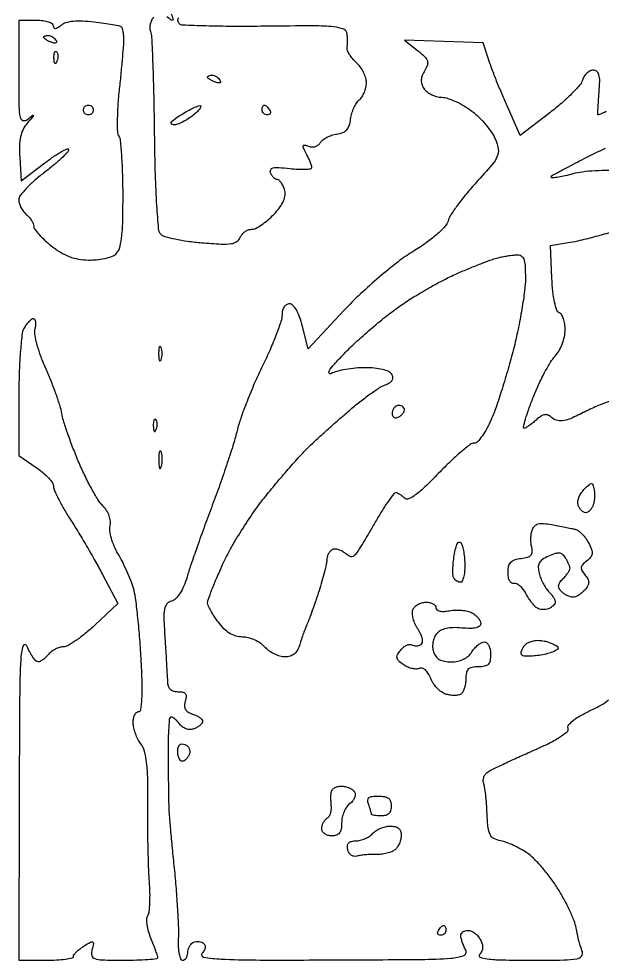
# Model space of a CAD drawing. Extents: x 0 to 102, y 0 to 135.
# Drawn here: x 0 to 9.94, y 0 to 16.02 of the extents above; entities that cross this region are included whole.
import ezdxf

# ---------------------------------------------------------------- set-up
doc = ezdxf.new("R2010")
doc.units = 0
doc.header["$MEASUREMENT"] = 0

msp = doc.modelspace()

# ---------------------------------------------------------------- linework, layer by layer
for points in [[(2.293965, 16.043466, 0.066617), (2.26022, 15.989605, 0.054462), (2.238958, 15.924977, 0.056267), (2.232649, 15.859863, 0.087873), (2.24332, 15.804705, -0.080768), (2.262543, 15.712354, -0.001692), (2.281626, 15.243208, -0.003891), (2.297849, 14.693219, -0.002606), (2.30823, 14.063901, 0.004013), (2.321731, 13.364742, 0.009343), (2.345832, 12.841402, 0.006075), (2.376491, 12.443271, 0.175894), (2.419154, 12.351995, 0.131841), (2.486586, 12.313102, 0.014511), (2.661813, 12.271708, 0.016915), (2.8773, 12.234911, 0.012916), (3.115115, 12.208772, 0.00749), (3.448035, 12.185878, 0.046918), (3.618299, 12.192707, 0.108261), (3.715113, 12.227996, 0.161166), (3.771762, 12.297197, -0.079639), (3.802565, 12.350334, -0.065439), (3.850345, 12.395368, -0.066628), (3.907147, 12.425816, -0.089992), (3.964376, 12.4362, 0.11703), (4.033685, 12.452648, 0.030887), (4.132781, 12.510411, 0.029604), (4.240581, 12.592139, 0.026605), (4.342096, 12.688834, 0.026995), (4.448075, 12.814011, 0.059449), (4.511319, 12.922, 0.079674), (4.536409, 13.019435, 0.100424), (4.52647, 13.111834, 0.034915), (4.500639, 13.177049, 0.045513), (4.467764, 13.232155, 0.052863), (4.433137, 13.2705, 0.184729), (4.40255, 13.2822, -0.137331), (4.372565, 13.290594, -0.061547), (4.340175, 13.316194, -0.054284), (4.310461, 13.353658, -0.048958), (4.288295, 13.397925, -0.207948), (4.290569, 13.449997, -0.228152), (4.330004, 13.481142, -0.071727), (4.42713, 13.488601, -0.011419), (4.617643, 13.471523, 0.014629), (4.760952, 13.459603, 0.024624), (4.881609, 13.459062, 0.022166), (4.972999, 13.467224, 0.37566), (4.9914, 13.488259, 0.08178), (4.985951, 13.521349, 0.013812), (4.963658, 13.581669, 0.014779), (4.933115, 13.651712, 0.012662), (4.896958, 13.72359, -0.011631), (4.84728, 13.821841, -0.191121), (4.844855, 13.857877, -0.393648), (4.867078, 13.870315, -0.031668), (4.937021, 13.848442, 0.086936), (4.993358, 13.837433, 0.082007), (5.05131, 13.845843, 0.084646), (5.101931, 13.871982, 0.102156), (5.137213, 13.912075, -0.099046), (5.177461, 13.958384, -0.04433), (5.245732, 14.002072, -0.041553), (5.328622, 14.036882, -0.044261), (5.4144, 14.056611, 0.057941), (5.516055, 14.082932, 0.113713), (5.584863, 14.129559, 0.108767), (5.6282, 14.203169, 0.050131), (5.652072, 14.312359, -0.042077), (5.671069, 14.406481, -0.035308), (5.706358, 14.502008, -0.036734), (5.75149, 14.585042, -0.076841), (5.800122, 14.639968, 0.075457), (5.846809, 14.692406, 0.044516), (5.886198, 14.766638, 0.043392), (5.913011, 14.849731, 0.056412), (5.922, 14.929147, 0.073581), (5.909691, 15.012338, 0.041866), (5.872128, 15.107076, 0.040756), (5.817199, 15.198167, 0.052833), (5.752222, 15.270823, -0.030277), (5.688023, 15.336411, -0.034868), (5.635431, 15.406394, -0.037386), (5.600204, 15.470875, -0.135789), (5.593046, 15.516585, 0.020182), (5.596441, 15.562246, 0.007868), (5.597589, 15.625528, 0.007774), (5.596686, 15.694152, 0.009572), (5.593624, 15.758101, 0.28616), (5.534186, 15.840586, 0.073778), (5.367613, 15.881644, 0.024289), (5.028423, 15.897194, 0.00225), (4.188653, 15.891098, -0.003888), (3.649821, 15.888952, -0.006099), (3.186625, 15.89636, -0.002059), (2.788747, 15.909218, -0.189463), (2.736353, 15.932047, -0.07811), (2.717887, 15.9574, -0.090386), (2.70926, 15.985965, -0.100781), (2.711662, 16.013231, -0.124806), (2.72466, 16.03506, -0.162816)], [(2.59614, 16.102069, -0.010497), (2.626876, 16.014601, -0.338828), (2.619876, 15.994584, -0.315907), (2.597918, 15.995265, -0.009766), (2.522764, 16.053893, 0.038332)], [(10.007408, 14.440545, -0.00019), (9.874524, 14.383761, -0.101207), (9.865914, 14.382, -0.427922), (9.861685, 14.38643, -0.000852), (9.866875, 14.493831, -0.004597), (9.874156, 14.616718, -0.002748), (9.884959, 14.7627, 0.014001), (9.894946, 14.95696, 0.069828), (9.882337, 15.065115, 0.157663), (9.846293, 15.121567, 0.17418), (9.78552, 15.1434, 0.115649), (9.731934, 15.130838, 0.070869), (9.6782, 15.093914, 0.064945), (9.632464, 15.039342, 0.065216), (9.602334, 14.974938, -0.10378), (9.552797, 14.887233, -0.016374), (9.41653, 14.742046, -0.017574), (9.241767, 14.579501, -0.01455), (9.044891, 14.418676), (8.540916, 14.030876), (8.322543, 14.523688, -0.004968), (8.231808, 14.73407, -0.004177), (8.139758, 14.958716, -0.004215), (8.059143, 15.165267, -0.01161), (8.00695, 15.3126), (7.909732, 15.6087), (7.240238, 15.63191), (6.570745, 15.655119), (6.794182, 15.479364, -0.022283), (6.913278, 15.376774, -0.119446), (6.959699, 15.305517, -0.169138), (6.960022, 15.234049, -0.056978), (6.914576, 15.138612, 0.04576), (6.87223, 15.05458, 0.082269), (6.856091, 14.979292, 0.089466), (6.865622, 14.907206, 0.063292), (6.900205, 14.833043, 0.088481), (6.949928, 14.778505, 0.049527), (7.026395, 14.730981, 0.047353), (7.11592, 14.697032, 0.056079), (7.205272, 14.682998, -0.069679), (7.308848, 14.663842, -0.027013), (7.444837, 14.610152, -0.026109), (7.587999, 14.535211, -0.029296), (7.716937, 14.448313, -0.032046), (7.837809, 14.343222, -0.024199), (7.956816, 14.213583, -0.024692), (8.057055, 14.08032, -0.05075), (8.118913, 13.965486, -0.056424), (8.166584, 13.799689, -0.147757), (8.151159, 13.678065, -0.073209), (8.061564, 13.536952, -0.007153), (7.792773, 13.234269, 0.01252), (7.623517, 13.039499, 0.014574), (7.472891, 12.845917, 0.013628), (7.355434, 12.676003, 0.080204), (7.311641, 12.577282, -0.124064), (7.259431, 12.482689, -0.026131), (7.122478, 12.350592, -0.024578), (6.935827, 12.203941, -0.016824), (6.710813, 12.0555, 0.02705), (6.455544, 11.879507, 0.012218), (6.13991, 11.623155, 0.012056), (5.81911, 11.335677, 0.016128), (5.543224, 11.058887), (4.928177, 10.400674), (4.831671, 10.783937, 0.023322), (4.783123, 10.944678, 0.046392), (4.727408, 11.065313, 0.063525), (4.668391, 11.142583, 0.200539), (4.609482, 11.1672, 0.137255), (4.559676, 11.153265, 0.10902), (4.519136, 11.114518, 0.088481), (4.492714, 11.054437, 0.059523), (4.4838, 10.979823, -0.08085), (4.465926, 10.870008, -0.01073), (4.386284, 10.647804, -0.012201), (4.27894, 10.386678, -0.009968), (4.151829, 10.112673, 0.01074), (4.017255, 9.821403, 0.009114), (3.887426, 9.508327, 0.009219), (3.779614, 9.218776, 0.025378), (3.717905, 9.0099, -0.016225), (3.657666, 8.791355, -0.004866), (3.551959, 8.462644, -0.004872), (3.426061, 8.095821, -0.005264), (3.296149, 7.7409, 0.002815), (3.165649, 7.389715, 0.002744), (3.037988, 7.03411, 0.002705), (2.929253, 6.720517, 0.010259), (2.866392, 6.522806, -0.027548), (2.810867, 6.367032, -0.042785), (2.744651, 6.240772, -0.052004), (2.673514, 6.151429, -0.135486), (2.603036, 6.110597, 0.150658), (2.524033, 6.061631, 0.136272), (2.482473, 5.974712, 0.053293), (2.471356, 5.813028, 0.006938), (2.489241, 5.467491, -0.000777), (2.504741, 5.225767, -0.00093), (2.518557, 4.998139, -0.000797), (2.529538, 4.806256, -0.006167), (2.533423, 4.71645, 0.098141), (2.547532, 4.655245, 0.115217), (2.583565, 4.608006, 0.104218), (2.640038, 4.578459, 0.068699), (2.712901, 4.5684, -0.046898), (2.796489, 4.560543, -0.185493), (2.839617, 4.533847, -0.191331), (2.853005, 4.485771, -0.050255), (2.836266, 4.406023, 0.066596), (2.822543, 4.328106, 0.138451), (2.83672, 4.268579, 0.131753), (2.880648, 4.223365, 0.05769), (2.957465, 4.188822, -0.034436), (3.023588, 4.162704, -0.045069), (3.079459, 4.129585, -0.052276), (3.118377, 4.094782, -0.186288), (3.1302, 4.06415, -0.161681), (3.119989, 4.033397, -0.054498), (3.087366, 3.998383, -0.047447), (3.040184, 3.964912, -0.038968), (2.984382, 3.938347, -0.087186), (2.916322, 3.925083, -0.090808), (2.848844, 3.936151, -0.084681), (2.785982, 3.971533, -0.064542), (2.731456, 4.02887, 0.0326), (2.687195, 4.081787, 0.054066), (2.642773, 4.119282, 0.075799), (2.604798, 4.13724, 0.275627), (2.579965, 4.130965, 0.178735), (2.562447, 4.092936, 0.005356), (2.550514, 3.915661, 0.010021), (2.542776, 3.703537, 0.00668), (2.542032, 3.46034, 0.000464), (2.544898, 3.205074, 0.000499), (2.548176, 2.95593, 0.000471), (2.551406, 2.74202, 0.002381), (2.55389, 2.6226, 0.013605), (2.560637, 2.494859, 0.001796), (2.583266, 2.224716, 0.002083), (2.612592, 1.904516, 0.001746), (2.646301, 1.5651, -0.005548), (2.678399, 1.214836, -0.005456), (2.702918, 0.861995, -0.005376), (2.717705, 0.552307, -0.020667), (2.716863, 0.35955, 0.022077), (2.716646, 0.219154, 0.038476), (2.730519, 0.103624, 0.047352), (2.754778, 0.022644, 0.305261), (2.788411, 0, 0.137387), (2.821965, 0.009397, 0.100204), (2.850553, 0.03581, 0.086143), (2.8698, 0.075317, 0.070483), (2.8764, 0.121907, -0.061875), (2.882675, 0.172417, -0.051278), (2.901251, 0.223363, -0.053305), (2.928612, 0.267138, -0.08825), (2.961, 0.2961, -0.082877), (2.999945, 0.312027, -0.059437), (3.046807, 0.316922, -0.058796), (3.094091, 0.310639, -0.07615), (3.134308, 0.293561, -0.113394), (3.166747, 0.261509, -0.160022), (3.176657, 0.22241, -0.113701), (3.162151, 0.174771, -0.042709), (3.122092, 0.11713, 0.581046), (3.147396, 0.049905, 0.026904), (3.448898, 0.018356, 0.01214), (4.036904, 0.002953, 0.001397), (5.359457, 0.00412, 0.001038), (6.853309, 0.012713, 0.016409), (7.36127, 0.033369, 0.067992), (7.578786, 0.079556, 0.45777), (7.613574, 0.169997, -0.021092), (7.581354, 0.236829, -0.019788), (7.554126, 0.307561, -0.020208), (7.53502, 0.372179, -0.061847), (7.5294, 0.417438, -0.136329), (7.538952, 0.451821, -0.100294), (7.565803, 0.481115, -0.086505), (7.605965, 0.500834, -0.071075), (7.653323, 0.5076, -0.105325), (7.70689, 0.49619, -0.056447), (7.765407, 0.461705, -0.052541), (7.819677, 0.411117, -0.056091), (7.860864, 0.35136, -0.04812), (7.892519, 0.275483, -0.088719), (7.900637, 0.209321, -0.101995), (7.885172, 0.150754, -0.081163), (7.84692, 0.09756, 0.539822), (7.856487, 0.051457, 0.065876), (7.977884, 0.02115, 0.023769), (8.235424, 0.004242, 0.004507), (8.705931, 0, 0.003091), (9.284228, 0.003575, 0.03799), (9.503898, 0.023023, 0.176586), (9.587271, 0.070078, 0.285265), (9.599186, 0.14805, -0.025762), (9.571909, 0.222174, -0.010329), (9.54199, 0.326047, -0.010189), (9.514288, 0.439535, -0.012678), (9.493387, 0.546098, 0.051308), (9.458637, 0.671243, 0.016094), (9.381805, 0.850186, 0.015892), (9.282619, 1.045675, 0.016948), (9.173192, 1.23023, 0.019305), (9.049337, 1.408309, 0.016964), (8.906884, 1.584385, 0.017288), (8.767396, 1.734497, 0.04803), (8.65659, 1.826232, 0.02418), (8.549666, 1.891372, 0.017905), (8.425788, 1.953214, 0.018187), (8.304325, 2.003261, 0.038339), (8.206342, 2.031206, -0.069108), (8.091135, 2.071854, -0.158884), (8.027319, 2.136559, -0.091322), (7.994089, 2.251597, -0.014041), (7.977141, 2.489957, 0.00792), (7.967324, 2.656873, 0.009298), (7.952577, 2.814678, 0.00837), (7.935451, 2.947205, 0.055344), (7.918577, 3.011716, -0.098025), (7.910581, 3.058022, -0.073326), (7.919406, 3.109173, -0.070934), (7.943142, 3.15722, -0.080129), (7.978579, 3.194474, -0.047849), (8.048123, 3.237578, -0.003811), (8.243111, 3.332155, -0.005134), (8.478171, 3.441018, -0.003914), (8.737675, 3.555546, 0.011414), (9.015621, 3.683227, 0.0276), (9.213008, 3.793284, 0.032931), (9.339577, 3.885501, 0.320798), (9.355332, 3.94608, -0.270744), (9.36446, 4.001788, -0.051887), (9.440573, 4.07647, -0.039456), (9.564804, 4.160253, -0.019809), (9.733236, 4.246844, 0.017249), (9.92703, 4.345223, 0.053362), (10.047099, 4.429296, 0.090714)], [(10.05093, 13.43675, 0.016056), (9.818023, 13.430864, 0.016324), (9.600248, 13.411207, 0.036707), (9.437657, 13.378918, -0.011488), (9.307301, 13.346125, -0.017135), (9.191854, 13.324017, -0.012248), (9.097147, 13.311593, -0.2266), (9.069401, 13.321399, -0.50015), (9.072596, 13.343723, -0.002038), (9.32709, 13.481779, -0.00693), (9.62939, 13.638819, -0.004065), (9.995244, 13.81877, -0.007875)], [(10.08293, 9.51186, 0.037174), (9.901273, 9.450878, 0.017554), (9.676695, 9.346985, -0.011027), (9.430451, 9.229143, -0.053778), (9.283781, 9.181052, -0.103514), (9.180431, 9.180732, -0.122996), (9.092709, 9.222886, 0.055292), (9.02004, 9.270731, 0.147403), (8.959593, 9.281673, 0.122971), (8.896182, 9.257927, 0.033143), (8.811302, 9.190776, -0.015146), (8.748972, 9.137712, -0.019362), (8.688322, 9.092907, -0.017577), (8.635769, 9.059783, -0.132579), (8.607675, 9.0522, -0.491147), (8.594303, 9.069511, -0.007954), (8.632222, 9.205846, -0.013721), (8.68715, 9.374633, -0.00786), (8.762155, 9.575251, -0.014565), (8.853073, 9.788725, -0.014347), (8.956694, 9.997634, -0.014367), (9.057874, 10.175222, -0.051942), (9.136569, 10.278654, 0.059187), (9.202005, 10.367288, 0.038085), (9.256662, 10.482911, 0.037786), (9.293688, 10.607027, 0.053646), (9.306, 10.721453, 0.035848), (9.298612, 10.824372, 0.04601), (9.276492, 10.916642, 0.053334), (9.244181, 10.986392, 0.179044), (9.205547, 11.017384, -0.235922), (9.162354, 11.060553, -0.028618), (9.12613, 11.19399, -0.026987), (9.097724, 11.377104, -0.014305), (9.08135, 11.606254), (9.057605, 12.161639), (9.390868, 12.21493, 0.019523), (9.564465, 12.249687, 0.005646), (9.829519, 12.316784, 0.005669), (10.126771, 12.399232, 0.006019)]]:
    msp.add_lwpolyline(points, format="xyb")
for points in [[(0.2961, 15.9894), (0, 15.9894), (0, 15.090741, 0.002792), (0.003121, 14.531833, 0.043896), (0.021936, 14.342221, 0.292975), (0.070787, 14.290476, 0.229691), (0.14805, 14.306733, -0.002676), (0.239856, 14.377046, -0.646449), (0.246869, 14.373219, -0.157063), (0.239701, 14.355684, -0.001307), (0.143049, 14.241454, 0.063284), (0.073269, 14.134587, 0.05936), (0.030579, 14.011351, 0.047518), (0.012169, 13.858575, 0.022505), (0.016149, 13.660035), (0.0423, 13.258545), (0.44415, 13.565914, -0.012179), (0.598386, 13.67804, -0.023476), (0.727957, 13.758788, -0.026626), (0.823459, 13.805762, -0.53811), (0.846, 13.790882, -0.193717), (0.827287, 13.744395, -0.012551), (0.721744, 13.63992, -0.016822), (0.585059, 13.51966, -0.011656), (0.423, 13.392682, 0.019806), (0.261024, 13.261455, 0.025767), (0.124256, 13.128294, 0.025056), (0.024499, 13.009168, 0.163184), (0, 12.936101, 0.074643), (0.009248, 12.8745, 0.044546), (0.037277, 12.805736, 0.043504), (0.078336, 12.740685, 0.057082), (0.1269, 12.69, -0.040048), (0.175456, 12.642654, -0.038558), (0.216524, 12.587598, -0.041123), (0.244888, 12.533329, -0.10018), (0.253802, 12.489291, 0.161428), (0.270562, 12.438737, 0.022417), (0.341418, 12.352014, 0.023764), (0.437849, 12.254026, 0.01811), (0.552065, 12.155917, 0.031927), (0.707728, 12.047208, 0.04523), (0.859386, 11.972937, 0.047416), (1.01617, 11.929505, 0.040441), (1.18702, 11.913288, 0.028436), (1.325194, 11.919241, 0.028343), (1.461953, 11.940832, 0.029552), (1.578782, 11.97346, 0.09057), (1.650157, 12.01358, 0.14842), (1.712826, 12.108529, 0.041195), (1.749797, 12.28515, 0.025129), (1.77028, 12.56235, 0.006238), (1.775305, 13.017609, 0.006854), (1.769971, 13.369659, 0.009644), (1.754857, 13.683346, 0.006333), (1.733925, 13.944113, 0.118827), (1.707514, 14.021395, -0.134466), (1.684852, 14.09504, -0.010725), (1.682848, 14.300669, -0.013908), (1.692695, 14.549723, -0.010208), (1.716921, 14.825095, 0.002681), (1.745724, 15.10429, 0.003301), (1.769477, 15.365066, 0.002735), (1.786784, 15.584341, 0.023996), (1.789249, 15.681713, 0.020115), (1.785285, 15.744647, 0.024), (1.776336, 15.803415, 0.023772), (1.764249, 15.851425, 0.123427), (1.75031, 15.87469, 0.146005), (1.720891, 15.890588, 0.005635), (1.598149, 15.914729, 0.009649), (1.450437, 15.939118, 0.006613), (1.281976, 15.961333, 0.018011), (1.082467, 15.977703, 0.03602), (0.924347, 15.973566, 0.046729), (0.80347, 15.950124, 0.102298), (0.720603, 15.906047, -0.025187), (0.661825, 15.862069, -0.126126), (0.623384, 15.848424, -0.296926), (0.601045, 15.860257, -0.127281), (0.5922, 15.894441, 0.260797), (0.571761, 15.930962, 0.060073), (0.505221, 15.961506, 0.047226), (0.409539, 15.982496, 0.030402)], [(0.502607, 15.7356, -0.088797), (0.536876, 15.729466, -0.053277), (0.574013, 15.711033, -0.051183), (0.608226, 15.683959, -0.061454), (0.633901, 15.651969, -0.1144), (0.643543, 15.623426, -0.32948), (0.633445, 15.606527, -0.155351), (0.603343, 15.60389, -0.036408), (0.554294, 15.61872, -0.020646), (0.504001, 15.640441, -0.029555), (0.461568, 15.66407, -0.029412), (0.43051, 15.686523, -0.2252), (0.423, 15.702351, -0.219607), (0.428872, 15.715075, -0.077771), (0.446385, 15.725833, -0.059132), (0.472125, 15.733166, -0.039867)], [(0.643312, 15.458888, -0.126455), (0.659661, 15.431229, -0.060344), (0.666358, 15.390172, -0.05415), (0.663192, 15.343003, -0.051402), (0.649991, 15.296737, -0.054073), (0.631248, 15.261487, -0.470617), (0.61583, 15.260028, -0.168741), (0.603874, 15.284711, -0.018894), (0.598879, 15.34785, -0.028489), (0.599809, 15.406747, -0.077125), (0.609176, 15.447354, -0.208169), (0.624797, 15.462797, -0.296942)], [(3.294407, 15.0588, -0.088797), (3.328676, 15.052666, -0.053277), (3.365813, 15.034233, -0.051183), (3.400026, 15.007159, -0.061454), (3.425701, 14.975169, -0.1144), (3.435343, 14.946626, -0.32948), (3.425245, 14.929727, -0.155351), (3.395143, 14.92709, -0.036408), (3.346094, 14.94192, -0.020646), (3.295801, 14.963641, -0.029555), (3.253368, 14.98727, -0.029412), (3.22231, 15.009723, -0.2252), (3.2148, 15.025551, -0.219607), (3.220672, 15.038275, -0.077771), (3.238185, 15.049033, -0.059132), (3.263925, 15.056366, -0.039867)], [(1.1844, 14.5512, -0.099038), (1.216687, 14.544741, -0.097945), (1.244149, 14.526349, -0.097945), (1.262541, 14.498887, -0.099038), (1.269, 14.4666, -0.099038), (1.262541, 14.434313, -0.097945), (1.244149, 14.406851, -0.097945), (1.216687, 14.388459, -0.099038), (1.1844, 14.382, -0.099038), (1.152113, 14.388459, -0.097945), (1.124651, 14.406851, -0.097945), (1.106259, 14.434313, -0.099038), (1.0998, 14.4666, -0.099038), (1.106259, 14.498887, -0.097945), (1.124651, 14.526349, -0.097945), (1.152113, 14.544741, -0.099038)], [(3.0879, 14.542201, -0.457127), (3.101149, 14.528067, -0.128303), (3.08898, 14.495705, -0.04679), (3.043794, 14.442963, -0.018579), (2.972778, 14.379185, -0.030563), (2.886123, 14.31554, -0.029125), (2.790987, 14.261807, -0.030406), (2.701399, 14.224444, -0.084585), (2.634378, 14.213245, -0.198091), (2.600011, 14.227546, -0.365093), (2.597598, 14.255783, -0.080772), (2.646334, 14.305437, -0.015959), (2.7495, 14.376261, -0.012988), (2.852873, 14.438751, -0.015461), (2.953597, 14.492066, -0.014313), (3.040513, 14.531643, -0.089955)], [(4.182707, 14.5512, -0.151918), (4.200535, 14.545655, -0.038439), (4.224414, 14.526349, -0.035638), (4.249543, 14.498983, -0.029505), (4.2723, 14.4666, -0.082592), (4.285541, 14.434274, -0.161196), (4.282909, 14.406851, -0.182303), (4.265021, 14.388623, -0.108972), (4.234993, 14.382, -0.093332), (4.200793, 14.38844, -0.09642), (4.171718, 14.406851, -0.099167), (4.152258, 14.43432, -0.105053), (4.1454, 14.4666, -0.042167), (4.148136, 14.498989, -0.061769), (4.156359, 14.526349, -0.081139), (4.168441, 14.544901, -0.210953)], [(8.48115, 12.003386, -0.146069), (8.555184, 11.986528, -0.177896), (8.600956, 11.932701, -0.075803), (8.623698, 11.821244, -0.012491), (8.6292, 11.601048, -0.031714), (8.615777, 11.38964, -0.010051), (8.569498, 11.076905, -0.00999), (8.503764, 10.729486, -0.01095), (8.42596, 10.395498, -0.007358), (8.335354, 10.062272, -0.006466), (8.231176, 9.717117, -0.00651), (8.129076, 9.408078, -0.019369), (8.048266, 9.20025, -0.02255), (7.973034, 9.046346, -0.031256), (7.891184, 8.916443, -0.032075), (7.81367, 8.822308, -0.207347), (7.758496, 8.7984, 0.165164), (7.690996, 8.775477, 0.011482), (7.5325, 8.647908, 0.015328), (7.347988, 8.482343, 0.010887), (7.151083, 8.286086, -0.010127), (6.919018, 8.05408, -0.034024), (6.754369, 7.916242, -0.05647), (6.637561, 7.849958, -0.306252), (6.569674, 7.863086, 0.030165), (6.5311, 7.897267, 0.031145), (6.489087, 7.926164, 0.032782), (6.449733, 7.946388, 0.102647), (6.420756, 7.9524, 0.232896), (6.387576, 7.936059, 0.00882), (6.302977, 7.821931, 0.014269), (6.20656, 7.67846, 0.009383), (6.103507, 7.50825, -0.001825), (5.998826, 7.329298, -0.002084), (5.897346, 7.15889, -0.001883), (5.810078, 7.014956, -0.011798), (5.763479, 6.94264, -0.05035), (5.715226, 6.884956, -0.178939), (5.671921, 6.865646, -0.155283), (5.622437, 6.877903, -0.03547), (5.551454, 6.928773, 0.054519), (5.495307, 6.965864, 0.059129), (5.433954, 6.988729, 0.06678), (5.376845, 6.994763, 0.132129), (5.333506, 6.98179, 0.083422), (5.299708, 6.952145, 0.053443), (5.27114, 6.908304, 0.052054), (5.251746, 6.857812, 0.065771), (5.2452, 6.808264, -0.053111), (5.237841, 6.739183, -0.008283), (5.206671, 6.605343, -0.00914), (5.164256, 6.448212, -0.00785), (5.114039, 6.284507, -0.003999), (5.05832, 6.117116, -0.003878), (4.999369, 5.948909, -0.003831), (4.945237, 5.80176, -0.014295), (4.907856, 5.7105, 0.011942), (4.875267, 5.631993, 0.006683), (4.83921, 5.535087, 0.006664), (4.805363, 5.436118, 0.010772), (4.779516, 5.35095, -0.066148), (4.744038, 5.26824, -0.094012), (4.69113, 5.208496, -0.095301), (4.620611, 5.172807, -0.069733), (4.533511, 5.1606, -0.071962), (4.448563, 5.17289, -0.041946), (4.352446, 5.210303, -0.040981), (4.260493, 5.265041, -0.054143), (4.1877, 5.3298, 0.061824), (4.112597, 5.394581, 0.041845), (4.013528, 5.449298, 0.041935), (3.907077, 5.486612, 0.063417), (3.809798, 5.499, -0.071347), (3.699503, 5.514819, -0.065956), (3.594863, 5.561126, -0.058207), (3.49526, 5.639169, -0.038329), (3.39991, 5.749374, -0.014071), (3.329032, 5.85111, -0.017456), (3.269176, 5.949742, -0.015911), (3.225057, 6.034753, -0.112193), (3.2148, 6.079888, -0.089817), (3.224469, 6.133281, -0.004199), (3.290512, 6.305234, -0.006823), (3.373802, 6.508585, -0.004839), (3.472543, 6.734488, -0.023247), (3.605123, 6.996637, -0.01193), (3.794032, 7.312805, -0.01183), (4.004424, 7.629703, -0.017458), (4.205036, 7.896538, -0.005264), (4.405983, 8.139958, -0.004875), (4.617161, 8.385458, -0.004868), (4.809371, 8.600294, -0.016253), (4.941343, 8.735821, -0.006194), (5.071379, 8.857887, -0.002491), (5.251958, 9.021593, -0.002465), (5.448225, 9.196007, -0.003118), (5.631463, 9.355218, -0.010745), (5.808839, 9.500906, -0.011705), (5.987403, 9.634612, -0.011229), (6.145163, 9.741816, -0.055078), (6.241362, 9.790001, 0.044587), (6.318061, 9.826431, 0.120562), (6.360923, 9.868202, 0.168582), (6.371777, 9.915778, 0.111421), (6.353349, 9.969291, 0.152289), (6.30076, 10.014949, 0.042659), (6.196469, 10.050373, 0.036547), (6.059251, 10.073803, 0.024018), (5.899111, 10.0815, 0.023053), (5.737232, 10.074032, 0.020121), (5.569133, 10.051639, 0.020606), (5.418735, 10.018973, 0.054882), (5.316261, 9.979846, -0.385643), (5.285561, 9.98807, -0.298152), (5.285801, 10.024459, -0.036337), (5.374761, 10.139373, -0.008406), (5.5413, 10.318778, -0.015249), (5.739931, 10.513424, -0.008891), (5.989151, 10.735106, -0.008885), (6.246858, 10.948423, -0.014852), (6.4719, 11.117367, -0.014824), (6.703152, 11.270407, -0.009553), (6.9795, 11.434508, -0.009603), (7.256181, 11.584782, -0.017801), (7.4871, 11.69427, -0.004924), (7.693843, 11.781023, -0.005459), (7.895295, 11.860677, -0.005081), (8.068518, 11.924983, -0.028014), (8.1639, 11.953371, -0.011568), (8.239464, 11.969488, -0.007659), (8.326887, 11.984646, -0.00771), (8.412325, 11.996769, -0.014835)], [(0.248856, 10.9134, 0.156139), (0.21458, 10.902429, 0.043303), (0.171078, 10.865331, 0.039262), (0.126521, 10.812394, 0.032456), (0.087577, 10.749762, 0.096175), (0.053145, 10.638312, 0.008307), (0.025895, 10.340556, 0.010703), (0.006749, 9.9813, 0.008104), (0.000578, 9.586512), (0.001156, 8.5869), (0.296678, 8.385645, -0.026238), (0.409808, 8.299583, -0.032169), (0.50539, 8.207434, -0.033832), (0.573413, 8.121878, -0.152181), (0.5922, 8.061582, 0.104681), (0.607282, 7.990332, 0.012998), (0.675615, 7.846381, 0.01487), (0.767429, 7.677888, 0.011806), (0.876166, 7.501437, -0.007396), (1.003978, 7.298069, -0.004085), (1.154403, 7.046058, -0.004072), (1.302739, 6.788074, -0.006532), (1.424595, 6.565342), (1.689058, 6.066585), (1.293467, 5.698192, -0.016559), (1.131562, 5.557135, -0.02081), (0.972227, 5.438015, -0.019465), (0.833271, 5.350621, -0.131373), (0.755396, 5.3298, 0.07392), (0.693144, 5.320546, 0.044567), (0.623834, 5.292523, 0.0436), (0.558408, 5.251465, 0.057686), (0.5076, 5.2029, -0.031484), (0.46184, 5.154335, -0.034091), (0.411482, 5.113277, -0.03634), (0.363878, 5.084533, -0.118189), (0.328284, 5.076, -0.212458), (0.292533, 5.091909, -0.029601), (0.240701, 5.156767, -0.029606), (0.185495, 5.245639, -0.021102), (0.134044, 5.35095, 0.700179), (0.07208, 5.347031, 0.059042), (0.032586, 5.114161, 0.010929), (0.014144, 4.460309, 0.000972), (0.006901, 2.81295), (0, 0), (0.4653, 0, 0.012969), (0.643688, 0.004628, 0.021339), (0.793918, 0.018873, 0.016831), (0.909968, 0.038898, 0.3555), (0.9306, 0.06425, -0.169219), (0.941694, 0.096091, -0.031374), (0.983833, 0.14287, -0.030489), (1.042432, 0.193633, -0.023667), (1.111817, 0.241671, -0.009825), (1.222961, 0.308083, -0.245688), (1.25741, 0.309362, -0.342396), (1.270734, 0.28289, -0.01558), (1.246637, 0.177422, 0.117123), (1.244418, 0.079227, 0.266448), (1.292281, 0.025893, 0.07449), (1.420721, 0.003857, 0.005301), (1.78452, 0, 0.007225), (2.00855, 0.003237, 0.012), (2.197168, 0.013224, 0.005656), (2.352453, 0.026957, 0.385356), (2.3688, 0.045017, 0.081759), (2.363959, 0.074425, 0.004878), (2.334194, 0.159634, 0.007226), (2.296119, 0.260705, 0.005264), (2.250993, 0.371987, -0.029797), (2.210615, 0.487526, -0.034512), (2.186596, 0.601542, -0.036937), (2.180276, 0.698949, -0.136979), (2.1972, 0.757517, 0.111395), (2.2202, 0.824295, 0.01545), (2.231831, 0.971347, 0.017063), (2.234302, 1.149041, 0.013714), (2.225198, 1.339998, -0.010096), (2.211934, 1.581453, -0.003597), (2.20244, 1.926735, -0.003567), (2.19745, 2.305893, -0.004203), (2.198303, 2.6649, 0.007564), (2.196481, 3.084545, 0.024308), (2.177479, 3.36322, 0.036641), (2.14061, 3.554995, 0.09653), (2.079304, 3.6801, -0.044407), (2.030037, 3.758795, -0.030425), (1.988027, 3.855513, -0.030741), (1.958767, 3.954474, -0.05302), (1.948491, 4.03965, -0.046814), (1.95429, 4.112506, -0.067379), (1.973848, 4.174085, -0.088242), (2.003359, 4.215587, -0.196637), (2.038592, 4.23, 0.374179), (2.080654, 4.266602, 0.022422), (2.097658, 4.447439, 0.01959), (2.100335, 4.722067, 0.005898), (2.083118, 5.13945, 0.006761), (2.058531, 5.508388, 0.007442), (2.024579, 5.86489, 0.006996), (1.986811, 6.168343, 0.037071), (1.951614, 6.331933, 0.022175), (1.906991, 6.46205, 0.011429), (1.840319, 6.620818, 0.011337), (1.764157, 6.781303, 0.016819), (1.689627, 6.917921, -0.03159), (1.62446, 7.046246, -0.031989), (1.57629, 7.18123, -0.033745), (1.550034, 7.303605, -0.100251), (1.554809, 7.388864, 0.090378), (1.560905, 7.469439, 0.061507), (1.540109, 7.559219, 0.05576), (1.494923, 7.649992, 0.048221), (1.428831, 7.733476, -0.053548), (1.347706, 7.838215, -0.012756), (1.236759, 8.02909, -0.012972), (1.11997, 8.256147, -0.012493), (1.013563, 8.491797, -0.008093), (0.916928, 8.731669, -0.008423), (0.82944, 8.971387, -0.008174), (0.760727, 9.181016, -0.036037), (0.731309, 9.307593, 0.037164), (0.702379, 9.430812, 0.009652), (0.637456, 9.623995, 0.009761), (0.554678, 9.841907, 0.009821), (0.463619, 10.055972, -0.018051), (0.378557, 10.265446, -0.02123), (0.3138, 10.469582, -0.020698), (0.274094, 10.644403, -0.10987), (0.277692, 10.741826, 0.03872), (0.289546, 10.807575, 0.066971), (0.287729, 10.863, 0.101605), (0.273424, 10.899991, 0.255145)], [(2.424829, 10.42695, 0.174857), (2.408985, 10.444664, 0.447206), (2.394693, 10.439508, 0.078554), (2.384797, 10.396616, 0.017491), (2.382158, 10.3212, 0.017491), (2.384797, 10.245784, 0.078554), (2.394693, 10.202892, 0.447206), (2.408985, 10.197736, 0.174857), (2.424829, 10.21545, 0.057986), (2.438055, 10.263673, 0.037979), (2.442431, 10.3212, 0.037979), (2.438055, 10.378727, 0.057986)], [(6.527417, 9.424731, 0.105525), (6.490221, 9.438027, 0.099247), (6.44996, 9.435414, 0.096292), (6.412842, 9.41727, 0.09291), (6.384674, 9.386351, 0.062935), (6.366925, 9.347432, 0.067936), (6.360017, 9.306325, 0.076425), (6.364537, 9.26937, 0.128483), (6.380239, 9.242561, 0.169316), (6.407087, 9.229594, 0.09457), (6.443694, 9.232311, 0.075207), (6.48447, 9.250169, 0.055675), (6.522981, 9.280941, 0.053431), (6.55781, 9.324131, 0.136091), (6.569652, 9.362229, 0.169261), (6.559159, 9.395616, 0.094625)], [(2.335312, 9.198487, 0.296942), (2.316797, 9.202397, 0.208169), (2.301176, 9.186954, 0.077125), (2.291809, 9.146347, 0.028489), (2.290879, 9.08745, 0.018894), (2.295874, 9.024311, 0.168741), (2.30783, 8.999628, 0.470617), (2.323248, 9.001087, 0.054073), (2.341991, 9.036338, 0.051402), (2.355192, 9.082603, 0.05415), (2.358358, 9.129772, 0.060344), (2.351661, 9.170829, 0.126455)], [(2.424292, 8.65196, 0.31318), (2.409165, 8.661856, 0.333666), (2.395456, 8.650955, 0.052471), (2.386795, 8.593678, 0.014395), (2.385293, 8.5023, 0.012823), (2.388728, 8.41193, 0.080377), (2.398963, 8.367016, 0.597527), (2.412509, 8.365532, 0.087174), (2.427427, 8.39816, 0.037336), (2.439263, 8.463099, 0.029507), (2.442594, 8.534449, 0.030339), (2.437699, 8.601374, 0.06278)], [(9.799605, 8.004867, -0.038401), (9.807036, 7.939691, -0.026362), (9.805848, 7.865258, -0.026654), (9.797025, 7.793276, -0.047823), (9.78111, 7.735958, -0.051952), (9.757402, 7.689312, -0.055983), (9.725085, 7.649825, -0.062961), (9.689474, 7.622904, -0.131132), (9.656106, 7.614, -0.133193), (9.622671, 7.623068, -0.062511), (9.586846, 7.650558, -0.055422), (9.554217, 7.69085, -0.050933), (9.530146, 7.738452, -0.117833), (9.522426, 7.796675, -0.060684), (9.538852, 7.86878, -0.055242), (9.575148, 7.942862, -0.054917), (9.626845, 8.007361, -0.009826), (9.718425, 8.095412, -0.192459), (9.754294, 8.109153, -0.328067), (9.778666, 8.090686, -0.024522)], [(9.074325, 7.412438, -0.001684), (9.188525, 7.390665, -0.001577), (9.305097, 7.367651, -0.001569), (9.408422, 7.346575, -0.005413), (9.4752, 7.33198, -0.100746), (9.531255, 7.306488, -0.040521), (9.595451, 7.251463, -0.037995), (9.657096, 7.179046, -0.039188), (9.706366, 7.098851, -0.027404), (9.756524, 6.985868, -0.118634), (9.765741, 6.913589, -0.151588), (9.740161, 6.854769, -0.054536), (9.672663, 6.791794, 0.040402), (9.605421, 6.732517, 0.160694), (9.581866, 6.683608, 0.164411), (9.592301, 6.630977, 0.042798), (9.642205, 6.559144, -0.044053), (9.691577, 6.487696, -0.127704), (9.707051, 6.43013, -0.12984), (9.692457, 6.372896, -0.046236), (9.6444, 6.3027, -0.041704), (9.596741, 6.254145, -0.039252), (9.540756, 6.213077, -0.04176), (9.48515, 6.184764, -0.097175), (9.439461, 6.1758, -0.075868), (9.39437, 6.182682, -0.038393), (9.34088, 6.204024, -0.037015), (9.287871, 6.23511, -0.045286), (9.243759, 6.271881, -0.073578), (9.204944, 6.324177, -0.15312), (9.195564, 6.37355, -0.125716), (9.215734, 6.426134, -0.04228), (9.269139, 6.489424, 0.022183), (9.315541, 6.540137, 0.026287), (9.35454, 6.59207, 0.026569), (9.382294, 6.638535, 0.127654), (9.389305, 6.668293, 0.078128), (9.383899, 6.698251, 0.019508), (9.365699, 6.744701, 0.019455), (9.340426, 6.796836, 0.018462), (9.310763, 6.84779, 0.079252), (9.261551, 6.903641, 0.151229), (9.206746, 6.926179, 0.103592), (9.134028, 6.917671, 0.026157), (9.022612, 6.873785, 0.041151), (8.920248, 6.816556, 0.119709), (8.86596, 6.757157, 0.133441), (8.848207, 6.683618, 0.056774), (8.86265, 6.582495, 0.033388), (8.890317, 6.499573, 0.024546), (8.931412, 6.411799, 0.024988), (8.978746, 6.332281, 0.049455), (9.025197, 6.275507, -0.028203), (9.06791, 6.227602, -0.030003), (9.104017, 6.176136, -0.031437), (9.129397, 6.128432, -0.106926), (9.1368, 6.094208, -0.135765), (9.128559, 6.064416, -0.061921), (9.103482, 6.032335, -0.054716), (9.066763, 6.002983, -0.049694), (9.023378, 5.981178, -0.059726), (8.973666, 5.968639, -0.047175), (8.918184, 5.966779, -0.048587), (8.865544, 5.975159, -0.080741), (8.824543, 5.993277, -0.066383), (8.785, 6.027252, -0.02035), (8.734906, 6.088229, -0.019972), (8.683818, 6.16178, -0.020621), (8.639339, 6.238408, 0.044165), (8.593528, 6.309417, 0.053743), (8.53854, 6.366283, 0.062954), (8.483083, 6.401755, 0.160757), (8.436324, 6.407608, -0.202678), (8.396019, 6.416017, -0.118075), (8.362542, 6.453416, -0.079686), (8.340365, 6.516911, -0.044274), (8.3331, 6.5988, -0.051958), (8.344165, 6.704988, -0.137765), (8.379188, 6.772023, -0.130916), (8.445318, 6.813041, -0.044911), (8.556591, 6.836186, 0.034248), (8.666599, 6.856633, 0.139777), (8.72467, 6.890658, 0.186467), (8.746813, 6.943871, 0.07047), (8.737405, 7.025271, -0.042686), (8.724917, 7.097823, -0.029711), (8.722777, 7.180958, -0.030083), (8.730363, 7.261581, -0.05316), (8.747538, 7.326095, -0.10596), (8.788233, 7.388543, -0.131706), (8.848167, 7.422876, -0.085395), (8.937921, 7.430789, -0.025654)], [(7.533067, 7.100466, -0.076591), (7.557797, 7.042087, -0.020997), (7.578276, 6.943996, -0.020709), (7.592371, 6.829434, -0.020255), (7.59708, 6.713246, -0.023678), (7.591929, 6.604543, -0.037785), (7.576181, 6.512921, -0.044023), (7.553473, 6.447429, -0.295436), (7.525933, 6.4296, -0.085474), (7.495456, 6.434848, -0.053409), (7.462725, 6.450569, -0.05174), (7.432819, 6.473679, -0.064075), (7.410667, 6.500985, -0.125279), (7.396352, 6.546564, -0.018371), (7.394564, 6.644178, -0.019789), (7.401408, 6.762046, -0.015828), (7.417802, 6.888206, -0.018834), (7.442979, 7.013346, -0.065413), (7.472517, 7.090222, -0.218282), (7.503134, 7.113184, -0.317819)], [(6.934545, 6.0912, -0.053003), (7.000295, 6.084211, -0.072821), (7.055918, 6.063452, -0.092672), (7.09327, 6.032786, -0.176442), (7.1064, 5.996738, 0.230589), (7.12348, 5.961671, 0.113263), (7.169519, 5.940069, 0.069008), (7.242822, 5.934534, 0.031622), (7.33815, 5.946577, -0.039013), (7.437809, 5.957674, -0.031427), (7.545577, 5.954448, -0.032425), (7.645231, 5.938613, -0.067348), (7.71885, 5.911163, -0.050153), (7.775825, 5.872881, -0.050133), (7.824046, 5.824017, -0.054794), (7.857036, 5.772447, -0.115417), (7.8678, 5.726438, -0.232043), (7.846376, 5.682759, -0.10841), (7.787986, 5.655071, -0.059827), (7.689229, 5.644434, -0.02072), (7.545833, 5.652133, 0.02838), (7.396987, 5.657842, 0.05227), (7.27684, 5.643007, 0.06612), (7.183548, 5.607961, 0.096971), (7.115843, 5.552679, 0.07692), (7.078219, 5.489796, 0.053204), (7.055319, 5.409961, 0.052435), (7.049553, 5.325617, 0.067808), (7.062811, 5.24926, 0.08122), (7.102747, 5.170526, 0.105127), (7.162957, 5.116664, 0.087956), (7.248601, 5.085899, 0.042377), (7.365184, 5.076, 0.050706), (7.476033, 5.08727, 0.061142), (7.575169, 5.12065, 0.06581), (7.657317, 5.174276, 0.075839), (7.718233, 5.2452, -0.041443), (7.766542, 5.309936, -0.043473), (7.82416, 5.364698, -0.047568), (7.882093, 5.40249, -0.121331), (7.93045, 5.4144, -0.189908), (7.971137, 5.398368, -0.088589), (8.005701, 5.352272, -0.068406), (8.029146, 5.283841, -0.048406), (8.037, 5.2029, -0.045527), (8.027208, 5.095584, -0.152009), (7.9947, 5.0337, -0.152009), (7.932816, 5.001192, -0.045527), (7.8255, 4.9914, 0.045359), (7.718883, 4.981708, 0.149127), (7.656811, 4.949599, 0.152449), (7.624018, 4.888819, 0.048088), (7.614, 4.784893, -0.037959), (7.607696, 4.701978, -0.041597), (7.588926, 4.623551, -0.04566), (7.56146, 4.560236, -0.129887), (7.528643, 4.525632, -0.101514), (7.483766, 4.509188, -0.039418), (7.417456, 4.504531, -0.036981), (7.342609, 4.510729, -0.037716), (7.269997, 4.527878, -0.080566), (7.197725, 4.564419, -0.045688), (7.123838, 4.62925, -0.044143), (7.059545, 4.710228, -0.054929), (7.015778, 4.795739, 0.044471), (6.974541, 4.880628, 0.082144), (6.924965, 4.938892, 0.11317), (6.871243, 4.966621, 0.155618), (6.817347, 4.963511, -0.102202), (6.76126, 4.954303, -0.050345), (6.689395, 4.964547, -0.047004), (6.614034, 4.990878, -0.050368), (6.546766, 5.030356, -0.033929), (6.468982, 5.095767, -0.161265), (6.442292, 5.14654, -0.174681), (6.452256, 5.200783, -0.041321), (6.505829, 5.277414, -0.047273), (6.554281, 5.325691, -0.061646), (6.607065, 5.359226, -0.075671), (6.655992, 5.373922, -0.175343), (6.692986, 5.366176, 0.087477), (6.727884, 5.352275, 0.059624), (6.77054, 5.348621, 0.058163), (6.814085, 5.355196, 0.072005), (6.85166, 5.371519, 0.209523), (6.876392, 5.40735, 0.097402), (6.876213, 5.464999, 0.06435), (6.8506, 5.540806, 0.031435), (6.800058, 5.629659, -0.040771), (6.751924, 5.718073, -0.041059), (6.718907, 5.812922, -0.044337), (6.704447, 5.900149, -0.110972), (6.713743, 5.963647, -0.103902), (6.745248, 6.012426, -0.066703), (6.798794, 6.053731, -0.062811), (6.865187, 6.081676, -0.068339)], [(8.927087, 5.434764, -0.025756), (9.011507, 5.414071, -0.029285), (9.089712, 5.385485, -0.030436), (9.152261, 5.353725, -0.122235), (9.182701, 5.323973, -0.368576), (9.177935, 5.292998, -0.064114), (9.124524, 5.257713, -0.04386), (9.036598, 5.223802, -0.023751), (8.923706, 5.197019, -0.017778), (8.804212, 5.178972, -0.024113), (8.695331, 5.171762, -0.022408), (8.607159, 5.174134, -0.180341), (8.5709, 5.1907, -0.190387), (8.558786, 5.218637, -0.076443), (8.563847, 5.260704, -0.060782), (8.584197, 5.309687, -0.044423), (8.617682, 5.358221, -0.098759), (8.671242, 5.401639, -0.060523), (8.74748, 5.430633, -0.055409), (8.836249, 5.442402, -0.052546)], [(2.828758, 3.670443, -0.097642), (2.871642, 3.643493, -0.097606), (2.901093, 3.602279, -0.098266), (2.912579, 3.553217, -0.100452), (2.904307, 3.503899, -0.051069), (2.8811, 3.458039, -0.055498), (2.84962, 3.41922, -0.062573), (2.81504, 3.392738, -0.132914), (2.782749, 3.384, -0.206457), (2.753869, 3.396456, -0.082825), (2.729392, 3.432923, -0.063159), (2.712747, 3.486788, -0.043418), (2.7072, 3.550545, -0.052077), (2.714516, 3.620594, -0.147085), (2.737863, 3.663312, -0.191389), (2.776278, 3.679568, -0.097437)], [(5.494007, 2.961, -0.053549), (5.561285, 2.953774, -0.04894), (5.627667, 2.932379, -0.052195), (5.683437, 2.900898, -0.100091), (5.718432, 2.863566, -0.144083), (5.730755, 2.818582, -0.090383), (5.719887, 2.764719, -0.076762), (5.687785, 2.710254, -0.063487), (5.638825, 2.663889, 0.085686), (5.585258, 2.608478, 0.048001), (5.540074, 2.526079, 0.046059), (5.509345, 2.431329, 0.055445), (5.499, 2.338323, -0.040049), (5.490374, 2.230797, -0.122677), (5.461826, 2.164065, -0.154828), (5.410015, 2.127451, -0.077149), (5.3298, 2.115, -0.070352), (5.265135, 2.124144, -0.086062), (5.210302, 2.15081, -0.100183), (5.173643, 2.190419, -0.137622), (5.1606, 2.236907, -0.064556), (5.167173, 2.287602, -0.051832), (5.18664, 2.339098, -0.053422), (5.215317, 2.383665, -0.084885), (5.249248, 2.413602, 0.103752), (5.282166, 2.44491, 0.059505), (5.307805, 2.493584, 0.055675), (5.322785, 2.551117, 0.060393), (5.324106, 2.608945, -0.011814), (5.319533, 2.670487, -0.008528), (5.317228, 2.739276, -0.008621), (5.317281, 2.804776, -0.018456), (5.320058, 2.85525, -0.145955), (5.336264, 2.895621, -0.088472), (5.375174, 2.929936, -0.074907), (5.430497, 2.953111, -0.06187)], [(6.124449, 2.7918, -0.041115), (6.230221, 2.783088, -0.123125), (6.296281, 2.754424, -0.153625), (6.332641, 2.70257, -0.076816), (6.345, 2.6226, -0.072254), (6.334269, 2.548731, -0.124864), (6.3027, 2.4957, -0.124864), (6.249669, 2.464131, -0.072254), (6.1758, 2.4534, -0.019696), (6.110946, 2.455956, -0.031851), (6.056302, 2.463793, -0.033708), (6.016327, 2.475008, -0.31754), (6.0066, 2.488781, 0.065182), (6.003852, 2.509771, 0.008575), (5.991516, 2.553078, 0.009838), (5.974911, 2.604151, 0.008099), (5.955249, 2.657981, -0.090021), (5.943218, 2.721617, -0.231224), (5.96294, 2.762742, -0.139263), (6.018299, 2.785654, -0.028926)], [(6.32385, 2.280982, -0.055098), (6.409277, 2.272999, -0.12111), (6.468133, 2.24498, -0.139067), (6.502351, 2.195924, -0.083371), (6.5142, 2.125359, -0.057779), (6.506404, 2.058121, -0.04369), (6.483136, 1.987477, -0.044661), (6.448954, 1.924122, -0.07403), (6.40845, 1.879028, -0.076734), (6.352947, 1.845908, -0.033963), (6.271636, 1.819237, -0.032602), (6.179936, 1.802184, -0.037729), (6.0912, 1.798343, 0.016035), (6.00129, 1.798351, 0.013416), (5.906027, 1.792743, 0.01363), (5.819166, 1.782895, 0.035692), (5.757824, 1.769724, -0.121032), (5.708857, 1.767667, -0.108358), (5.662239, 1.788195, -0.09851), (5.625165, 1.828494, -0.083204), (5.603571, 1.88235, -0.076267), (5.599358, 1.949073, -0.168359), (5.620034, 1.995032, -0.148942), (5.667036, 2.021865, -0.055813), (5.743261, 2.0304, 0.061224), (5.817141, 2.03948, 0.042486), (5.896828, 2.066732, 0.042747), (5.970052, 2.106722, 0.065772), (6.024415, 2.154082, -0.070179), (6.080049, 2.201698, -0.041753), (6.157371, 2.242378, -0.040937), (6.242966, 2.27065, -0.055128)], [(7.238293, 0.5922, -0.210953), (7.252559, 0.585901, -0.081139), (7.264641, 0.567349, -0.061769), (7.272864, 0.539989, -0.042167), (7.2756, 0.5076, -0.105053), (7.268742, 0.47532, -0.099167), (7.249282, 0.447851, -0.09642), (7.220207, 0.42944, -0.093332), (7.186007, 0.423, -0.108972), (7.155979, 0.429623, -0.182303), (7.138091, 0.447851, -0.161196), (7.135459, 0.475274, -0.082592), (7.1487, 0.5076, -0.029505), (7.171457, 0.539983, -0.035638), (7.196586, 0.567349, -0.038439), (7.220465, 0.586655, -0.151918)]]:
    msp.add_lwpolyline(points, format="xyb", close=True)

doc.saveas('drawing.dxf')
